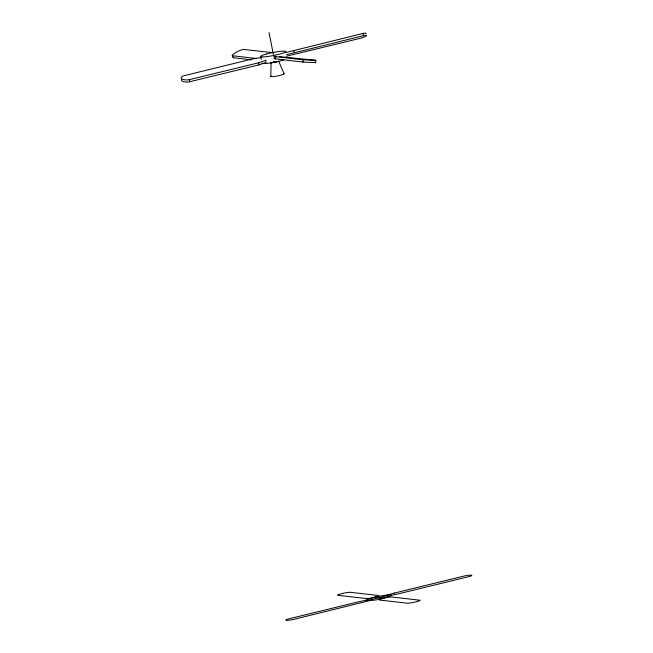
<?xml version="1.0" encoding="UTF-8"?>
<svg xmlns="http://www.w3.org/2000/svg" width="653" height="653" viewBox="0 0 653 653"><rect width="100%" height="100%" fill="white"/><g stroke="black" fill="none" stroke-linecap="round" stroke-linejoin="round"><path stroke-width="0.98" d="M270.799 76.532L271.093 62.459M276.162 56.46L274.154 56.378L274.04 58.656L302.959 62.076L315.815 62.606L313.726 62.362M275.362 58.941L275.476 56.664L274.154 56.378M302.959 62.076L303.074 59.798L275.476 56.664M315.734 61.823L315.815 60.305L279.174 56.574M261.959 57.415L253.193 58.778L183.42 75.862A7.134 2.53 -5.7 0 0 181.746 78.891A7.134 2.53 -5.7 0 0 188.815 79.788L258.686 62.778L265.844 60.256L266.057 62.378L258.89 64.9L189.027 81.911A7.134 2.53 -5.7 0 1 181.51 79.511M285.981 52.493L363.386 33.368A7.134 0.906 -16.4 0 1 365.729 33.727M286.626 54.664L364.023 35.54A7.134 0.906 -16.4 0 1 366.366 35.899A7.134 0.906 -16.4 0 1 359.974 38.396L286.43 56.223M273.485 61.839L273.982 61.7M374.055 597.209L367.019 599.421L366.064 600.417C374.61 600.882 383.637 598.899 391.482 595.495L390.706 594.842L386.747 594.956L374.055 597.209L383.54 598.287M366.88 600.654L390.706 594.842M274.529 62.117L273.476 62.272M303.074 59.798L315.815 60.305M271.322 52.509L243.406 49.399A7.134 1.453 -25.5 0 0 236.076 52.346A7.134 1.453 -25.5 0 0 232.215 55.693L256 58.452M233.333 57.146A7.134 1.453 -25.5 0 0 233.178 57.709L251.054 59.798M232.346 55.766L233.309 57.782M284.128 73.724L278.553 61.007A3.836 0.457 -11.2 0 1 274.325 62.345A3.836 0.457 -11.2 0 1 271.354 62.288M362.872 33.474L363.509 35.646M293.597 50.387L294.234 52.558M269.052 32.65L273.378 54.485M260.678 56.533L261.241 59.39M258.686 62.778L258.89 64.9M189.411 79.69L189.623 81.813M283.859 59.929A12.856 1.526 -11.2 0 1 270.228 62.99A12.856 1.526 -11.2 0 1 261.992 63.202M283.68 73.601A6.848 0.808 -11.2 0 1 277.443 75.96A6.848 0.808 -11.2 0 1 271.264 76.017M266.555 54.011L264.024 54.762A12.856 1.526 -11.2 0 0 268.391 56.395A12.856 1.526 -11.2 0 0 285.883 51.628A12.856 1.526 -11.2 0 0 269.55 53.26L266.555 54.011M394.657 592.989L387.417 595.014L390.943 595.414L399.628 593.553L469.409 576.501A7.134 0.841 -11.2 0 0 471.335 575.154A7.134 0.841 -11.2 0 0 464.52 575.946L394.657 592.989M370.178 600.482L293.066 619.55A7.134 0.841 -11.2 0 1 286.251 620.334A7.134 0.841 -11.2 0 1 288.177 618.995L357.966 601.944L366.651 600.083L370.178 600.482M387.36 597.136L378.503 599.299L379.866 600.099L407.774 603.233A7.134 0.841 -11.2 0 0 415.659 601.935A7.134 0.841 -11.2 0 0 420.059 600.238L392.347 597.054L387.36 597.136M379.091 596.197L370.243 598.36L365.256 598.442L337.56 595.25A7.134 0.841 -11.2 0 1 341.96 593.553A7.134 0.841 -11.2 0 1 349.837 592.255L377.736 595.389L379.091 596.197"/></g></svg>
